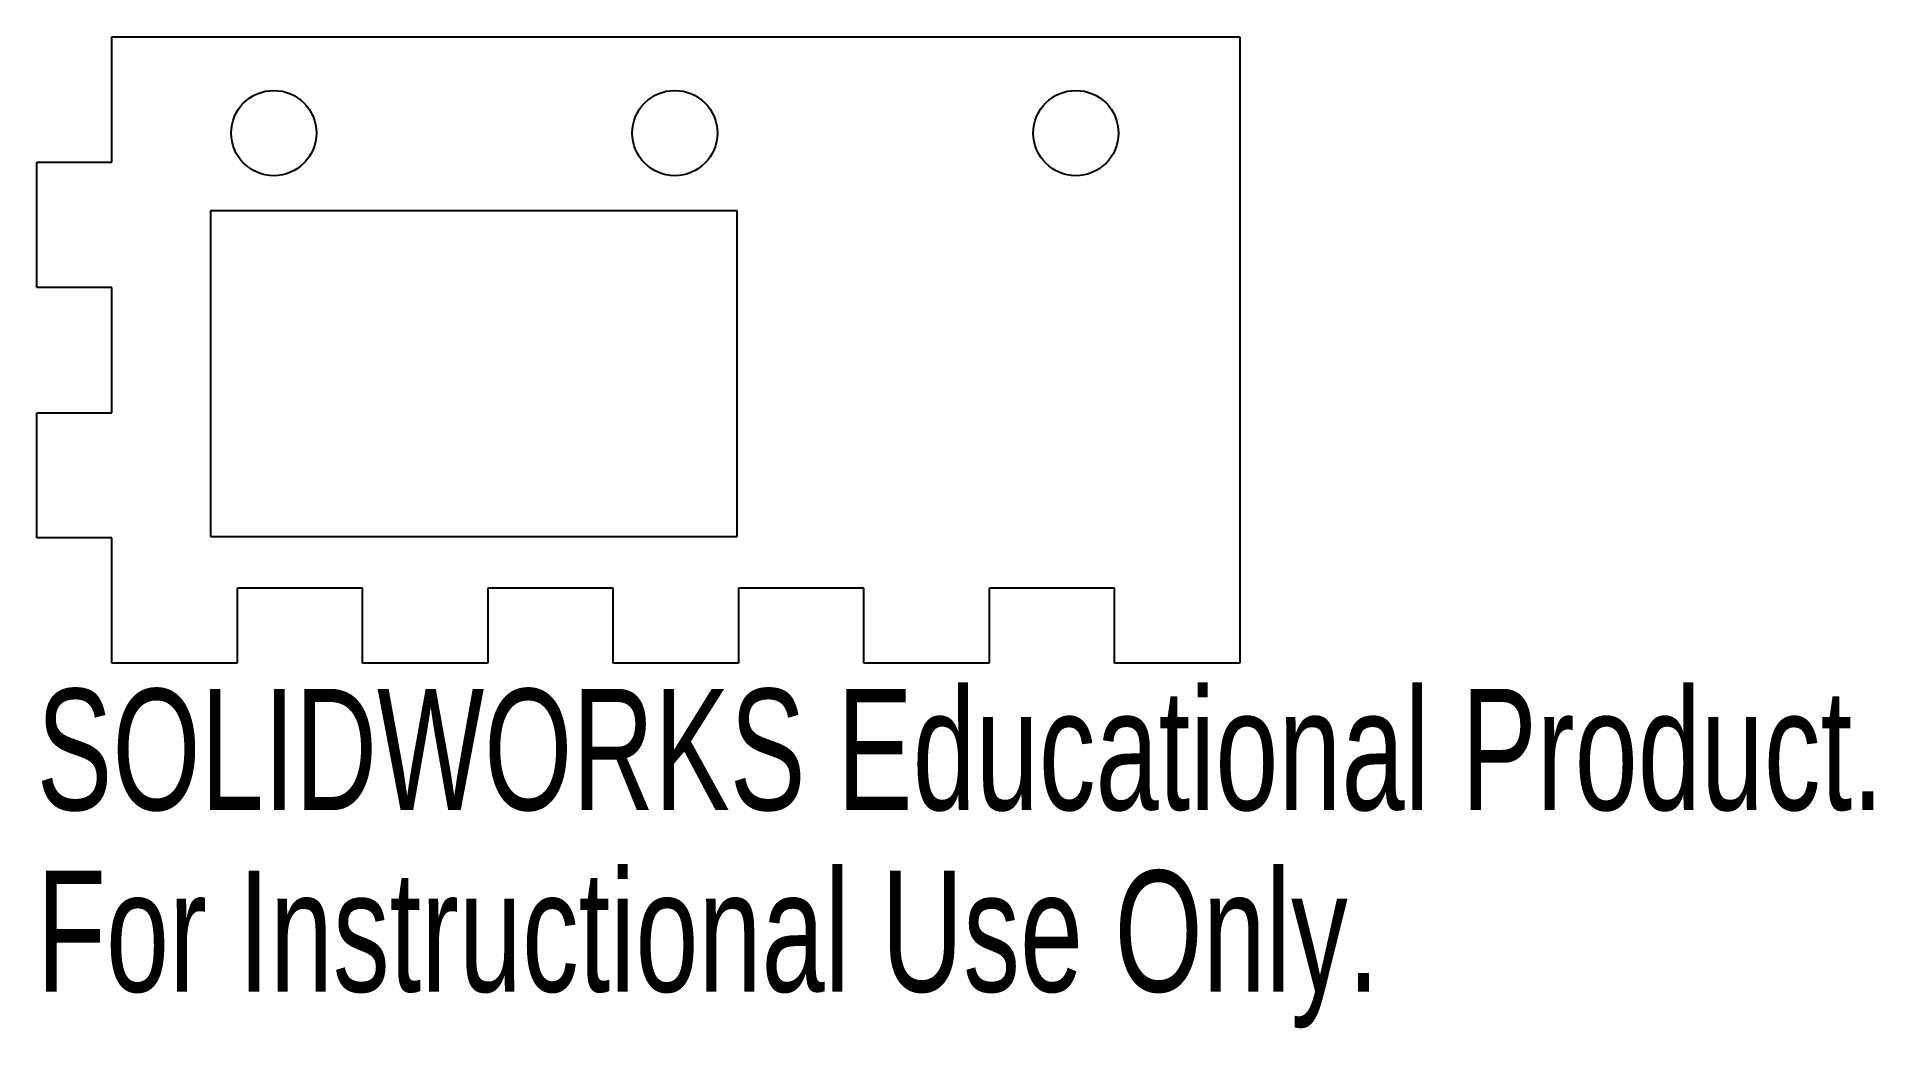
# Model space of a CAD drawing. Header units: millimetres. Extents: x -3 to 70.3, y -14.6 to 25.
import ezdxf

# ---------------------------------------------------------------- set-up
doc = ezdxf.new("R2010")
doc.units = ezdxf.units.MM
doc.styles.add('SLDTEXTSTYLE0', font='TXT', dxfattribs={"width": 0.7})

msp = doc.modelspace()

# ---------------------------------------------------------------- linework, layer by layer
at = {"color": 7, "linetype": 'Continuous', "lineweight": 25}
for p, q in [((0, 25), (45, 25)), ((0, 20), (0, 25)), ((45, 25), (45, 0)), ((-3, 20), (0, 20)), ((-3, 15), (-3, 20)), ((3.939, 18.053), (3.939, 5.053)), ((24.939, 18.053), (3.939, 18.053)), ((24.939, 5.053), (24.939, 18.053)), ((0, 15), (-3, 15)), ((0, 10), (0, 15)), ((-3, 10), (0, 10)), ((-3, 5), (-3, 10)), ((0, 5), (-3, 5)), ((0, 0), (0, 5)), ((3.939, 5.053), (24.939, 5.053)), ((10, 3), (5, 3)), ((5, 3), (5, 0)), ((10, 0), (10, 3)), ((15, 3), (15, 0)), ((20, 3), (15, 3)), ((20, 0), (20, 3)), ((25, 3), (25, 0)), ((30, 3), (25, 3)), ((30, 0), (30, 3)), ((35, 3), (35, 0)), ((40, 3), (35, 3)), ((40, 0), (40, 3)), ((5, 0), (0, 0)), ((15, 0), (10, 0)), ((25, 0), (20, 0)), ((35, 0), (30, 0)), ((45, 0), (40, 0))]:
    msp.add_line(p, q, dxfattribs=at)
for centre in [(6.457, 21.156), (22.457, 21.156), (38.457, 21.156)]:
    msp.add_circle(centre, 1.7, dxfattribs=at)

# ---------------------------------------------------------------- texts
at = {"color": 7, "linetype": 'Continuous', "char_height": 4.83362, "attachment_point": 1, "style": 'SLDTEXTSTYLE0'}
for s, insert in [('SOLIDWORKS Educational Product.', (-3, -1.02)), ('For Instructional Use Only.', (-3, -8.27))]:
    msp.add_mtext(s, dxfattribs=dict(at, insert=insert))

doc.saveas('drawing.dxf')
